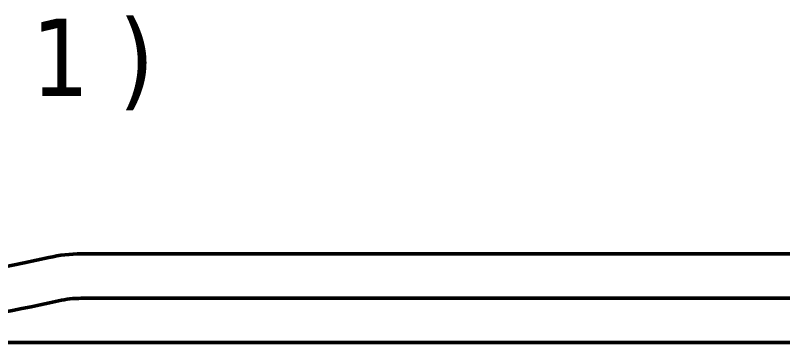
# Model space of a CAD drawing. Header units: millimetres. Extents: x -86 to 841, y -58 to 594.
# Drawn here: x 470.1 to 521.9, y 311.6 to 333.8 of the extents above; entities that cross this region are included whole.
import ezdxf

# ---------------------------------------------------------------- set-up
doc = ezdxf.new("R2010")
doc.units = ezdxf.units.MM
doc.layers.add('Symbol (ISO)', color=7, linetype='Continuous', lineweight=25)
doc.layers.add('Visible (ISO)', color=7, linetype='Continuous', lineweight=50)
doc.styles.add('Label Text (ISO)', font='tahoma.ttf')

msp = doc.modelspace()

# ---------------------------------------------------------------- linework, layer by layer
at = {"layer": 'Visible (ISO)'}
for p, q in [((558.416, 317.621), (474.544, 317.621)), ((474.544, 314.621), (535.916, 314.621)), ((465.416, 311.621), (530.416, 311.621))]:
    msp.add_line(p, q, dxfattribs=at)
for centre, radius, start, end in [((474.544, 307.621), 10, 90, 102.6294), ((445.416, 437.621), 123.223, 257.37061, 282.62939), ((474.544, 307.621), 7, 90, 102.6294), ((445.416, 437.621), 126.223, 273.40493, 282.62939)]:
    msp.add_arc(centre, radius, start, end, dxfattribs=at)

# ---------------------------------------------------------------- texts
at = {"layer": 'Symbol (ISO)', "insert": (444.129, 327.34), "char_height": 5.25, "attachment_point": 7, "style": 'Label Text (ISO)'}
msp.add_mtext('A-A ( 1 : 1 )', dxfattribs=at)

doc.saveas('drawing.dxf')
